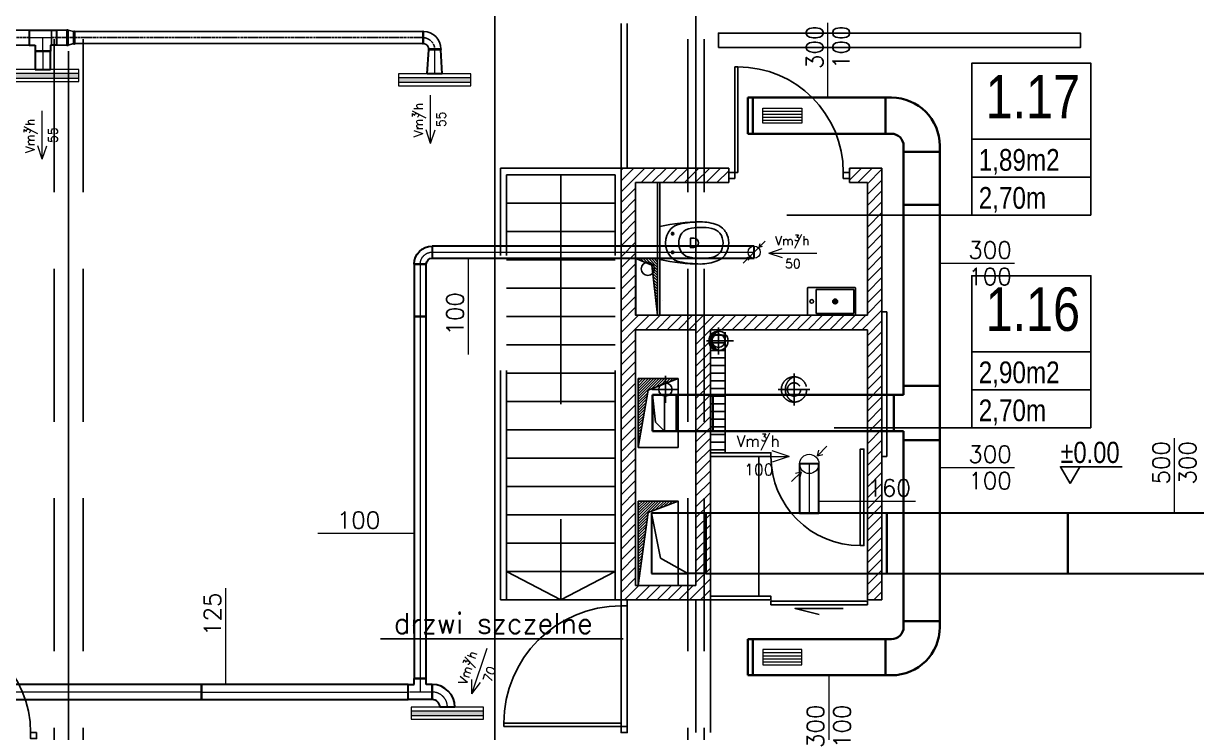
# Model space of a CAD drawing. Header units: millimetres. Extents: x -135140 to 267856, y -70704 to 149933.
# Drawn here: x -45393 to -35670, y -2440 to 3440 of the extents above; entities that cross this region are included whole.
import ezdxf
from ezdxf.enums import TextEntityAlignment as Align

# ---------------------------------------------------------------- set-up
doc = ezdxf.new("R2010")
doc.units = ezdxf.units.MM
doc.header["$LTSCALE"] = 99.9
for name, pattern in [('0707_PB_080619_gn_xref$0$ACAD_ISO10W100', [18, 12, -3, 0, -3]), ('ACAD_ISO03W100', [30, 12, -18]), ('ACAD_ISO10W100', [18, 12, -3, 0, -3]), ('AUDIT_D_080509132939-0', [0]), ('CENTER', [2, 1.25, -0.25, 0.25, -0.25]), ('DASHDOT', [25.4, 12.7, -6.35, 0, -6.35]), ('HIDDEN', [9.525, 6.35, -3.175])]:
    doc.linetypes.add(name, pattern=pattern)
for name, color, linetype in [('+48_ARMATURA', 251, 'Continuous'), ('+48_HACZE', 253, 'Continuous'), ('+48_KOTY', 250, 'Continuous'), ('+48_MEBLE', 251, 'Continuous'), ('+48_OPISY_POM', 250, 'Continuous'), ('+48_OSIE', 8, 'Continuous'), ('+48_PODCIĄG', 250, 'ACAD_ISO03W100'), ('+48_PRZEBICIA', 143, 'Continuous'), ('+48_SCIANY', 250, 'Continuous'), ('+48_SPUSTY', 150, 'Continuous'), ('+48_STOLARKA_DRZWI', 250, 'Continuous'), ('+48_WIDOK', 250, 'Continuous'), ('CP_HIDDE', 203, 'HIDDEN'), ('ESI PROWADZĄCA', 3, 'Continuous'), ('WEN_NAW_OSIE', 2, 'CENTER'), ('WEN_NAW_ZLICZAC', 170, 'Continuous')]:
    doc.layers.add(name, color=color, linetype=linetype)
for name, color, linetype, lineweight in [('2DH_SYM', 64, 'Continuous', 18), ('2DL_OBJ', 64, 'Continuous', 18), ('2DL_PRE_N1', 10, 'Continuous', 35), ('2DL_PRE_W11', 160, 'Continuous', 30), ('2DL_PRO_N1', 10, 'Continuous', 30), ('2DL_PRO_W11', 160, 'Continuous', 30), ('2DL_SYM', 64, 'Continuous', 18), ('CP_AXISAC', 7, 'DASHDOT', 0), ('WENTYLACJA NAPISY', 7, 'Continuous', 25)]:
    doc.layers.add(name, color=color, linetype=linetype, lineweight=lineweight)
doc.styles.add('CP_ATTR', font='ROMANS.SHX')
doc.styles.add('WRP_ARIAL', font='ARIAL.TTF', dxfattribs={"width": 0.8})
pattern_1 = [(45, (-742072.402, -125572.427), (-11.22532015, 11.22532015), [])]

# ---------------------------------------------------------------- blocks, each defined once
blk = doc.blocks.new('OPISY_POM_METKA')
at = {"layer": '+48_OPISY_POM', "ltscale": 5}
for points in [[(0, -70), (109.7, -70), (109.7, 0), (0, 0)], [(109.7, -105), (0, -105), (0, -70), (109.7, -70)]]:
    blk.add_lwpolyline(points, close=True, dxfattribs=at)
at = {"layer": '+48_OPISY_POM'}
blk.add_lwpolyline([(109.7, -140), (0, -140), (0, -105), (109.7, -105)], close=True, dxfattribs=at)
at = {"layer": '+48_OPISY_POM', "ltscale": 5, "style": 'WRP_ARIAL', "width": 0.8}
for tag, p, height in [('NRPOM', (25.8, -50.8), 40), ('POW', (6.4, -99), 20)]:
    blk.add_attdef(tag, p, '', height=height, dxfattribs=at)
at = {"layer": '+48_OPISY_POM', "style": 'WRP_ARIAL', "width": 0.8}
blk.add_attdef('H', (6.4, -134), '', height=20, dxfattribs=at)
blk = doc.blocks.new('drzwi')
at = {"layer": '+48_STOLARKA_DRZWI'}
for p, q in [((-2, 0), (-2, -70)), ((0, 0), (-2, 0)), ((0, 0), (0, -70)), ((-2, -70), (0, -70))]:
    blk.add_line(p, q, dxfattribs=at)
blk.add_arc((-2, 0), 70, 180, 270, dxfattribs=at)
blk = doc.blocks.new('drzwi100')
at = {"layer": '+48_STOLARKA_DRZWI'}
for points in [[(5, 110), (5, 105), (0, 105), (0, 110)], [(5, 5), (5, 0), (0, 0), (0, 5)]]:
    blk.add_lwpolyline(points, close=True, dxfattribs=at)
at = {"layer": '+48_STOLARKA_DRZWI', "extrusion": (0, 0, -1), "xscale": 1.388888888888687, "yscale": 1.388888888888687, "zscale": -1.388888888889107, "rotation": 270}
blk.add_blockref('drzwi', (-5, 5), dxfattribs=at)
blk = doc.blocks.new('koty')
at = {"layer": '+48_KOTY', "color": 3, "ltscale": 5}
blk.add_line((70403.15, 11224.99), (70423.15, 11224.99), dxfattribs=at)
blk.add_lwpolyline([(70398.6, 11217.11), (70403.15, 11224.99), (70394.05, 11224.99)], close=True, dxfattribs=at)
at = {"layer": '+48_KOTY', "color": 3, "style": 'WRP_ARIAL', "width": 0.8}
blk.add_attdef('POZIOM', (70403.19, 11226.78), '', height=10, dxfattribs=at)
blk = doc.blocks.new('DRZWI_90')
at = {"layer": '+48_STOLARKA_DRZWI'}
for points in [[(36405.46, 16749.33), (36405.46, 16744.33), (36410.46, 16744.33), (36410.46, 16749.33)], [(36405.46, 16654.33), (36405.46, 16649.33), (36410.46, 16649.33), (36410.46, 16654.33)]]:
    blk.add_lwpolyline(points, close=True, dxfattribs=at)
at = {"layer": '+48_STOLARKA_DRZWI', "xscale": 1.25, "yscale": 1.25, "zscale": 1.25, "rotation": 270}
blk.add_blockref('drzwi', (36405.46, 16654.33), dxfattribs=at)
blk = doc.blocks.new('wc_ego')
at = {"layer": '+48_ARMATURA'}
for p, q in [((13.6, 0), (-13.6, 0)), ((-9.2, -10.5), (-6.3, -10.5)), ((9.2, -10.5), (6.3, -10.5))]:
    blk.add_line(p, q, dxfattribs=at)
for points in [[(14.92, -47.55, 0.091012), (17.5, -33.49, 0.04468), (15.64, -16.3, 0.150678), (11.63, -9.05, 0.380316), (-11.63, -9.05, 0.150678), (-15.64, -16.3, 0.04468), (-17.5, -33.49, 0.091012), (-14.92, -47.55, 0.171854), (-8.54, -54.79, 0.258868), (8.54, -54.79, 0.171854)], [(-6.33, -17.09, 0.228329), (-11.6, -23.64, 0.112012), (-12.01, -43.05, 0.161795), (-8.11, -49.75, 0.320353), (8.11, -49.75, 0.161795), (12.01, -43.05, 0.112012), (11.6, -23.64, 0.228329), (6.33, -17.09, 0.236897)]]:
    blk.add_lwpolyline(points, format="xyb", close=True, dxfattribs=at)
blk.add_lwpolyline([(-3.86, -27.96), (-3.86, -25.31), (3.94, -25.31), (3.94, -27.96, -1), (-3.86, -27.96, -1)], format="xyb", dxfattribs=at)
for centre in [(-7.75, -10.5), (7.75, -10.5)]:
    blk.add_circle(centre, 1, dxfattribs=at)
for centre, start, end in [((128.21, -33.49), 166.71401, 180), ((-128.21, -33.49), 0, 13.28599)]:
    blk.add_arc(centre, 145.71, start, end, dxfattribs=at)
blk = doc.blocks.new('UMYWALKA_40')
at = {"layer": '+48_MEBLE'}
for p, q in [((-200, -225), (-200, 0)), ((200, 0), (-200, 0)), ((200, 0), (200, -225)), ((-185, -210), (-185, -20)), ((123, -15), (-180, -15)), ((-30, -93), (-30, -137)), ((128, -20), (128, -210)), ((-8, -115), (-52, -115)), ((195, -230), (-195, -230)), ((123, -215), (-180, -215))]:
    blk.add_line(p, q, dxfattribs=at)
for centre, radius in [((-30, -115), 20), ((-30, -115), 13), ((164, -115), 15)]:
    blk.add_circle(centre, radius, dxfattribs=at)
for centre, start, end in [((-180, -20), 90, 180), ((123, -20), 0, 90), ((-195, -225), 180, 270), ((-180, -210), 180, 270), ((123, -210), 270, 0), ((195, -225), 270, 0)]:
    blk.add_arc(centre, 5, start, end, dxfattribs=at)
blk = doc.blocks.new('ReZminus')
for p, q in [((0.5, 0.5), (-0.5, 0.5)), ((0.5, -0.5), (0.5, 0.5)), ((-0.5, -0.5), (0.5, -0.5))]:
    blk.add_line(p, q)
at = {"layer": 'CP_HIDDE'}
for p, q in [((-0.5, 0.5), (-0.5, -0.5)), ((-0.5, 0.5), (0.25, 0.25)), ((0.25, 0.25), (0.5, -0.5))]:
    blk.add_line(p, q, dxfattribs=at)
blk = doc.blocks.new('2CP_AC_ELBZ_RE_W30_H10_R5_A-90_E5_F5_S0_T0_ys')
at = {"ltscale": 0.15}
for p, q in [((0, -15), (0, 15)), ((0, 15), (10, 15)), ((0, -15), (10, -15))]:
    blk.add_line(p, q, dxfattribs=at)
at = {"ltscale": 0.15, "xscale": 10, "yscale": 30}
blk.add_blockref('ReZminus', (15, 0), dxfattribs=at)
at = {"linetype": 'ByBlock', "ltscale": 0.15, "style": 'CP_ATTR', "flags": 9}
for tag in ['NAME', 'PRODUCER', 'PRODUCT-TYPE', 'ARTICLE', 'FLOW', 'OTHER']:
    blk.add_attdef(tag, (0, 0), '', height=0.0001, dxfattribs=at)
blk = doc.blocks.new('2CP_AC_TEE3_RE_W30_W30_L45_L8_Z0_H10_A90')
at = {"ltscale": 0.15}
for p, q in [((7.5, 15), (7.5, 23)), ((7.5, 23), (37.5, 23)), ((37.5, 15), (37.5, 23)), ((0, -15), (0, 15)), ((0, 15), (7.5, 15)), ((45, 15), (37.5, 15)), ((45, -15), (45, 15)), ((0, -15), (45, -15))]:
    blk.add_line(p, q, dxfattribs=at)
at = {"linetype": 'ByBlock', "ltscale": 0.15, "style": 'CP_ATTR', "flags": 9}
for tag in ['NAME', 'PRODUCER', 'PRODUCT-TYPE', 'ARTICLE', 'FLOW', 'OTHER']:
    blk.add_attdef(tag, (0, 0), '', height=0.0001, dxfattribs=at)
blk = doc.blocks.new('2CP_AC_PIPE_RE')
at = {"ltscale": 0.15}
for p, q in [((1, 0.5), (0, 0.5)), ((0, 0.5), (0, -0.5)), ((1, -0.5), (1, 0.5)), ((0, -0.5), (1, -0.5))]:
    blk.add_line(p, q, dxfattribs=at)
at = {"linetype": 'ByBlock', "ltscale": 0.15, "style": 'CP_ATTR', "flags": 9}
for tag in ['NAME', 'PRODUCER', 'PRODUCT-TYPE', 'ARTICLE', 'FLOW', 'OTHER']:
    blk.add_attdef(tag, (0, 0), '', height=0.0001, dxfattribs=at)
blk = doc.blocks.new('PDLAC025')
for p, q in [((-0.5, -0.5), (-0.5, 0.5)), ((-0.5, 0.5), (0.5, 0.5)), ((-0.5, 0.3), (0.5, 0.3)), ((0.5, 0.5), (0.5, -0.5)), ((-0.5, 0.1), (0.5, 0.1)), ((-0.5, -0.1), (0.5, -0.1)), ((-0.5, -0.3), (0.5, -0.3)), ((0.5, -0.5), (-0.5, -0.5))]:
    blk.add_line(p, q)
at = {"linetype": 'ByBlock', "style": 'CP_ATTR', "flags": 9}
for tag, p in [('NAME', (-0.092, -0.018)), ('NUMBER', (-0.092, -0.018)), ('GROUP', (-0.092, -0.018)), ('ARTICLE', (-0.092, -0.019)), ('CHARACTER', (-0.092, -0.019)), ('TEMPERATURE', (-0.092, -0.018)), ('FLOW', (-0.092, -0.018)), ('PRODUCT-TYPE', (-0.092, -0.019)), ('ORDER-NO', (-0.092, -0.019)), ('PRODUCER', (-0.092, -0.019)), ('PN', (-0.091, -0.018)), ('OTHER', (-0.091, -0.018)), ('DN', (-0.091, -0.019)), ('POWER', (-0.091, -0.019)), ('VOLTAGE', (-0.091, -0.019))]:
    blk.add_attdef(tag, text='', height=0.00005, dxfattribs=at).set_placement(p, align=Align.MIDDLE_LEFT)
blk = doc.blocks.new('2CP_AC_ECAP_RE_W30_L4_T0')
at = {"ltscale": 0.15}
for p, q in [((0, -15), (0, 15)), ((0, 15), (4, 15)), ((4, 15), (4, -15)), ((4, -15), (0, -15))]:
    blk.add_line(p, q, dxfattribs=at)
at = {"linetype": 'ByBlock', "ltscale": 0.15, "style": 'CP_ATTR', "flags": 9}
for tag in ['NAME', 'PRODUCER', 'PRODUCT-TYPE', 'ARTICLE', 'FLOW', 'OTHER']:
    blk.add_attdef(tag, (0, 0), '', height=0.0001, dxfattribs=at)
blk = doc.blocks.new('CPHS_DS06')
blk.add_line((0, 0), (1.55, 0))
at = {"style": 'CP_ATTR', "flags": 12}
for tag, p in [('EVAL_W_MM', (1.042, 0.275)), ('EVAL_H_MM', (1.042, -0.275))]:
    blk.add_attdef(tag, text='', height=0.35, dxfattribs=at).set_placement(p, align=Align.MIDDLE)
at = {"linetype": 'ByBlock', "style": 'CP_ATTR', "flags": 9}
blk.add_attdef('VAL', text='', height=0.00005, dxfattribs=at).set_placement((0.408, 0.182), align=Align.MIDDLE_LEFT)
blk = doc.blocks.new('2CP_AC_ELBZ_RE_W50_H30_R10_A-90_E5_F5_S0_T0_ys')
at = {"ltscale": 0.15}
for p, q in [((0, -25), (0, 25)), ((0, 25), (15, 25)), ((0, -25), (15, -25))]:
    blk.add_line(p, q, dxfattribs=at)
at = {"ltscale": 0.15, "xscale": 30, "yscale": 50}
blk.add_blockref('ReZminus', (30, 0), dxfattribs=at)
at = {"linetype": 'ByBlock', "ltscale": 0.15, "style": 'CP_ATTR', "flags": 9}
for tag in ['NAME', 'PRODUCER', 'PRODUCT-TYPE', 'ARTICLE', 'FLOW', 'OTHER']:
    blk.add_attdef(tag, (0, 0), '', height=0.0001, dxfattribs=at)
blk = doc.blocks.new('SR-125ONAW_1874-4051716922_14')
at = {"ltscale": 0.15}
blk.add_lwpolyline([(0, -62.5), (0, 62.5), (1874.4, 62.5), (1874.4, -62.5)], close=True, dxfattribs=at)
for p in [(0, 0), (1874.4, 0)]:
    blk.add_point(p, dxfattribs=at)
at = {"layer": 'WEN_NAW_OSIE', "ltscale": 0.15}
blk.add_line((0, 0), (1874.4, 0), dxfattribs=at)
blk = doc.blocks.new('SR-125ONAW_128-9142385215_14')
at = {"ltscale": 0.15}
blk.add_lwpolyline([(0, -62.5), (0, 62.5), (128.9, 62.5), (128.9, -62.5)], close=True, dxfattribs=at)
for p in [(0, 0), (128.9, 0)]:
    blk.add_point(p, dxfattribs=at)
at = {"layer": 'WEN_NAW_OSIE', "ltscale": 0.15}
blk.add_line((0, 0), (128.9, 0), dxfattribs=at)
blk = doc.blocks.new('RCLL125100ONAW_11')
at = {"ltscale": 0.15}
for p, q in [((8.75, 62.5), (55.25, 50)), ((55.25, -50), (8.75, -62.5))]:
    blk.add_line(p, q, dxfattribs=at)
for points in [[(0, 62.5), (0, -62.5, 1), (8.75, -62.5), (8.75, 62.5, 1)], [(64, -50), (64, 50, 1), (55.25, 50), (55.25, -50, 1)]]:
    blk.add_lwpolyline(points, format="xyb", close=True, dxfattribs=at)
for p in [(0, 0), (64, 0)]:
    blk.add_point(p, dxfattribs=at)
at = {"layer": 'WEN_NAW_OSIE', "ltscale": 0.15}
blk.add_line((0, 0), (64, 0), dxfattribs=at)
blk = doc.blocks.new('BL10090ONAW_24')
at = {"ltscale": 0.15}
for points in [[(100, -50), (100, 50, 1), (93, 50), (93, -50, 1)], [(50, -100), (-50, -100, -1), (-50, -93), (50, -93, -1)]]:
    blk.add_lwpolyline(points, format="xyb", close=True, dxfattribs=at)
for radius in [143, 43]:
    blk.add_arc((93, -93), radius, 90, 180, dxfattribs=at)
for p in [(100, 0), (0, -100)]:
    blk.add_point(p, dxfattribs=at)
at = {"layer": 'WEN_NAW_OSIE', "ltscale": 0.15}
blk.add_arc((100, -100), 100, 90, 180, dxfattribs=at)
blk = doc.blocks.new('SR-100ONAW_2884-4926748243_14')
at = {"ltscale": 0.15}
blk.add_lwpolyline([(0, -50), (0, 50), (2884.5, 50), (2884.5, -50)], close=True, dxfattribs=at)
for p in [(0, 0), (2884.5, 0)]:
    blk.add_point(p, dxfattribs=at)
at = {"layer": 'WEN_NAW_OSIE', "ltscale": 0.15}
blk.add_line((0, 0), (2884.5, 0), dxfattribs=at)
blk = doc.blocks.new('2CP_AC_ELBW_RE_W300_W300_R100_A90_E50_F50_S0_T0')
at = {"ltscale": 0.15}
for p, q in [((450, 300), (150, 300)), ((150, 300), (150, 250)), ((450, 250), (450, 300)), ((0, -150), (0, 150)), ((0, 150), (50, 150)), ((0, -150), (50, -150))]:
    blk.add_line(p, q, dxfattribs=at)
for radius in [400, 100]:
    blk.add_arc((50, 250), radius, 270, 0, dxfattribs=at)
at = {"linetype": 'ByBlock', "ltscale": 0.15, "style": 'CP_ATTR', "flags": 9}
for tag in ['NAME', 'PRODUCER', 'PRODUCT-TYPE', 'ARTICLE', 'FLOW', 'OTHER']:
    blk.add_attdef(tag, (0, 0), '', height=0.0001, dxfattribs=at)
blk = doc.blocks.new('CPHS_DS07')
blk.add_line((0, 0), (-1.55, 0))
at = {"style": 'CP_ATTR', "flags": 12}
for tag, p in [('EVAL_W_MM', (-1.058, 0.275)), ('EVAL_H_MM', (-1.058, -0.275))]:
    blk.add_attdef(tag, text='', height=0.35, dxfattribs=at).set_placement(p, align=Align.MIDDLE)
at = {"linetype": 'ByBlock', "style": 'CP_ATTR', "flags": 9}
blk.add_attdef('VAL', text='', height=0.00005, dxfattribs=at).set_placement((-1.142, 0.182), align=Align.MIDDLE_LEFT)
blk = doc.blocks.new('2DLAC019')
for p, q in [((-0.5, 0.2), (0.5, 0.2)), ((-0.5, -0.2), (0.5, -0.2))]:
    blk.add_line(p, q)
blk.add_lwpolyline([(-0.5, -0.5), (0.5, -0.5), (0.5, 0.5), (-0.5, 0.5)], close=True)
blk.add_solid([(-0.5, 0.2), (0.5, 0.2), (-0.5, -0.2), (0.5, -0.2)])
at = {"linetype": 'ByBlock', "style": 'CP_ATTR', "flags": 9}
for tag, p in [('NAME', (-0.092, -0.018)), ('NUMBER', (-0.092, -0.018)), ('GROUP', (-0.092, -0.018)), ('ARTICLE', (-0.092, -0.019)), ('CHARACTER', (-0.092, -0.019)), ('TEMPERATURE', (-0.092, -0.018)), ('FLOW', (-0.092, -0.018)), ('PRODUCT-TYPE', (-0.092, -0.019)), ('ORDER-NO', (-0.092, -0.019)), ('PRODUCER', (-0.092, -0.019)), ('PN', (-0.091, -0.018)), ('OTHER', (-0.091, -0.018)), ('DN', (-0.091, -0.019)), ('POWER', (-0.091, -0.019)), ('VOLTAGE', (-0.091, -0.019))]:
    blk.add_attdef(tag, text='', height=0.00005, dxfattribs=at).set_placement(p, align=Align.MIDDLE_LEFT)
blk = doc.blocks.new('CPLS_465')
for q in [(-0.219, 0.094), (0.5, 0), (-0.219, -0.094)]:
    blk.add_line((-0.5, 0), q)
at = {"style": 'CP_ATTR'}
for s, height, p in [('Vm/h', 0.1875, (-0.37, 0.16)), ('3', 0.125, (0.031, 0.25))]:
    blk.add_text(s, height=height, dxfattribs=at).set_placement(p)
blk.add_attdef('VAL', text='', height=0.188, dxfattribs=at).set_placement((0, -0.219), align=Align.MIDDLE)
blk = doc.blocks.new('2CP_AC_ELBW_RO_D125_D125_R125_A90_E0_F0')
at = {"ltscale": 0.15}
for p, q in [((187.5, 125), (62.5, 125)), ((62.5, 125), (62.5, 125)), ((187.5, 125), (187.5, 125)), ((0, -62.5), (0, 62.5)), ((0, 62.5), (0, 62.5)), ((0, -62.5), (0, -62.5))]:
    blk.add_line(p, q, dxfattribs=at)
for radius in [187.5, 62.5]:
    blk.add_arc((0, 125), radius, 270, 0, dxfattribs=at)
at = {"layer": 'CP_AXISAC', "ltscale": 0.15}
for p, q in [((125, 125), (125, 125)), ((0, 0), (0, 0))]:
    blk.add_line(p, q, dxfattribs=at)
blk.add_arc((0, 125), 125, 270, 0, dxfattribs=at)
at = {"linetype": 'ByBlock', "ltscale": 0.15, "style": 'CP_ATTR', "flags": 9}
for tag in ['NAME', 'PRODUCER', 'PRODUCT-TYPE', 'ARTICLE', 'FLOW', 'OTHER']:
    blk.add_attdef(tag, (0, 0), '', height=0.0001, dxfattribs=at)
blk = doc.blocks.new('2CP_AC_PIPE_RO')
at = {"ltscale": 0.15}
for p, q in [((1, 0.5), (0, 0.5)), ((0, 0.5), (0, -0.5)), ((1, -0.5), (1, 0.5)), ((0, -0.5), (1, -0.5))]:
    blk.add_line(p, q, dxfattribs=at)
at = {"layer": 'CP_AXISAC', "ltscale": 0.15}
blk.add_line((0, 0), (1, 0), dxfattribs=at)
at = {"linetype": 'ByBlock', "ltscale": 0.15, "style": 'CP_ATTR', "flags": 9}
for tag in ['NAME', 'PRODUCER', 'PRODUCT-TYPE', 'ARTICLE', 'FLOW', 'OTHER']:
    blk.add_attdef(tag, (0, 0), '', height=0.0001, dxfattribs=at)
blk = doc.blocks.new('CPHS_DS08')
blk.add_line((0, 0), (2, 0))
at = {"style": 'CP_ATTR', "flags": 14}
blk.add_attdef('FI', text='', height=0.35, dxfattribs=at).set_placement((0.784, 0.275), align=Align.MIDDLE)
at = {"style": 'CP_ATTR', "flags": 12}
blk.add_attdef('EVAL_W_MM', text='', height=0.35, dxfattribs=at).set_placement((1.006, 0.275), align=Align.MIDDLE_LEFT)
at = {"linetype": 'ByBlock', "style": 'CP_ATTR', "flags": 9}
blk.add_attdef('VAL', text='', height=0.00005, dxfattribs=at).set_placement((0.408, 0.182), align=Align.MIDDLE_LEFT)
blk = doc.blocks.new('2CP_AC_TRNS_RO_D125_D100_L200_O0_Z0_E0_F0')
at = {"ltscale": 0.15}
for p, q in [((0, -62.5), (0, 62.5)), ((0, 62.5), (0, 62.5)), ((0, 62.5), (200, 50)), ((200, -50), (200, 50)), ((200, 50), (200, 50)), ((0, -62.5), (200, -50)), ((0, -62.5), (0, -62.5)), ((200, -50), (200, -50))]:
    blk.add_line(p, q, dxfattribs=at)
at = {"layer": 'CP_AXISAC', "ltscale": 0.15}
for p, q in [((0, 0), (0, 0)), ((0, 0), (200, 0)), ((200, 0), (200, 0))]:
    blk.add_line(p, q, dxfattribs=at)
at = {"linetype": 'ByBlock', "ltscale": 0.15, "style": 'CP_ATTR', "flags": 9}
for tag in ['NAME', 'PRODUCER', 'PRODUCT-TYPE', 'ARTICLE', 'FLOW', 'OTHER']:
    blk.add_attdef(tag, (0, 0), '', height=0.0001, dxfattribs=at)
blk = doc.blocks.new('2CP_AC_TEE3_RO_D125_D125_L225_L113_A90')
at = {"ltscale": 0.15}
for p, q in [((50, 62.5), (50, 113)), ((50, 113), (175, 113)), ((175, 62.5), (175, 113)), ((0, -62.5), (0, 62.5)), ((0, 62.5), (50, 62.5)), ((225, 62.5), (175, 62.5)), ((225, -62.5), (225, 62.5)), ((0, -62.5), (225, -62.5))]:
    blk.add_line(p, q, dxfattribs=at)
at = {"layer": 'CP_AXISAC', "ltscale": 0.15}
for p, q in [((112.5, 113), (112.5, 0)), ((0, 0), (225, 0))]:
    blk.add_line(p, q, dxfattribs=at)
at = {"linetype": 'ByBlock', "ltscale": 0.15, "style": 'CP_ATTR', "flags": 9}
for tag in ['NAME', 'PRODUCER', 'PRODUCT-TYPE', 'ARTICLE', 'FLOW', 'OTHER']:
    blk.add_attdef(tag, (0, 0), '', height=0.0001, dxfattribs=at)
blk = doc.blocks.new('2DLAC038')
for p, q in [((0.424, 0.424), (0.919, 0.919)), ((0.424, 0.424), (0.495, 0.707)), ((0.424, 0.424), (0.707, 0.495)), ((-0.919, -0.919), (-0.424, -0.424)), ((-0.424, -0.424), (-0.707, -0.495)), ((-0.424, -0.424), (-0.495, -0.707))]:
    blk.add_line(p, q)
blk.add_circle((0, 0), 0.5)
at = {"linetype": 'ByBlock', "style": 'CP_ATTR', "flags": 9}
for tag, p in [('NAME', (-0.092, -0.018)), ('NUMBER', (-0.092, -0.018)), ('GROUP', (-0.092, -0.018)), ('ARTICLE', (-0.092, -0.019)), ('CHARACTER', (-0.092, -0.019)), ('TEMPERATURE', (-0.092, -0.018)), ('FLOW', (-0.092, -0.018)), ('PRODUCT-TYPE', (-0.092, -0.019)), ('ORDER-NO', (-0.092, -0.019)), ('PRODUCER', (-0.092, -0.019)), ('PN', (-0.091, -0.018)), ('OTHER', (-0.091, -0.018)), ('DN', (-0.091, -0.019)), ('POWER', (-0.091, -0.019)), ('VOLTAGE', (-0.091, -0.019))]:
    blk.add_attdef(tag, text='', height=0.00005, dxfattribs=at).set_placement(p, align=Align.MIDDLE_LEFT)
blk = doc.blocks.new('CPLS_464')
for p, q in [((-0.5, 0), (0.5, 0)), ((0.5, 0), (0.219, 0.094)), ((0.5, 0), (0.219, -0.094))]:
    blk.add_line(p, q)
at = {"style": 'CP_ATTR'}
for s, height, p in [('Vm/h', 0.1875, (-0.37, 0.16)), ('3', 0.125, (0.031, 0.25))]:
    blk.add_text(s, height=height, dxfattribs=at).set_placement(p)
blk.add_attdef('VAL', text='', height=0.188, dxfattribs=at).set_placement((0, -0.219), align=Align.MIDDLE)
blk = doc.blocks.new('2CP_AC_TEE3_RO_D125_D100_L200_L113_A90')
at = {"ltscale": 0.15}
for p, q in [((50, 62.5), (50, 113)), ((50, 113), (150, 113)), ((150, 62.5), (150, 113)), ((0, -62.5), (0, 62.5)), ((0, 62.5), (50, 62.5)), ((200, 62.5), (150, 62.5)), ((200, -62.5), (200, 62.5)), ((0, -62.5), (200, -62.5))]:
    blk.add_line(p, q, dxfattribs=at)
at = {"layer": 'CP_AXISAC', "ltscale": 0.15}
for p, q in [((100, 113), (100, 0)), ((0, 0), (200, 0))]:
    blk.add_line(p, q, dxfattribs=at)
at = {"linetype": 'ByBlock', "ltscale": 0.15, "style": 'CP_ATTR', "flags": 9}
for tag in ['NAME', 'PRODUCER', 'PRODUCT-TYPE', 'ARTICLE', 'FLOW', 'OTHER']:
    blk.add_attdef(tag, (0, 0), '', height=0.0001, dxfattribs=at)
blk = doc.blocks.new('2DLAC042')
for p, q in [((-0.354, -0.354), (0.354, 0.354)), ((0.424, 0.424), (0.919, 0.919)), ((0.424, 0.424), (0.495, 0.707)), ((0.424, 0.424), (0.707, 0.495)), ((-0.919, -0.919), (-0.424, -0.424)), ((-0.424, -0.424), (-0.707, -0.495)), ((-0.424, -0.424), (-0.495, -0.707))]:
    blk.add_line(p, q)
blk.add_circle((0, 0), 0.5)
at = {"linetype": 'ByBlock', "style": 'CP_ATTR', "flags": 9}
for tag, p in [('NAME', (-0.092, -0.018)), ('NUMBER', (-0.092, -0.018)), ('GROUP', (-0.092, -0.018)), ('ARTICLE', (-0.092, -0.019)), ('CHARACTER', (-0.092, -0.019)), ('TEMPERATURE', (-0.092, -0.018)), ('FLOW', (-0.092, -0.018)), ('PRODUCT-TYPE', (-0.092, -0.019)), ('ORDER-NO', (-0.092, -0.019)), ('PRODUCER', (-0.092, -0.019)), ('PN', (-0.091, -0.018)), ('OTHER', (-0.091, -0.018)), ('DN', (-0.091, -0.019)), ('POWER', (-0.091, -0.019)), ('VOLTAGE', (-0.091, -0.019))]:
    blk.add_attdef(tag, text='', height=0.00005, dxfattribs=at).set_placement(p, align=Align.MIDDLE_LEFT)
blk = doc.blocks.new('2CP_AC_ELBW_RO_D100_D100_R100_A90_E0_F0')
at = {"ltscale": 0.15}
for p, q in [((150, 100), (50, 100)), ((50, 100), (50, 100)), ((150, 100), (150, 100)), ((0, -50), (0, 50)), ((0, 50), (0, 50)), ((0, -50), (0, -50))]:
    blk.add_line(p, q, dxfattribs=at)
for radius in [150, 50]:
    blk.add_arc((0, 100), radius, 270, 0, dxfattribs=at)
at = {"layer": 'CP_AXISAC', "ltscale": 0.15}
for p, q in [((100, 100), (100, 100)), ((0, 0), (0, 0))]:
    blk.add_line(p, q, dxfattribs=at)
blk.add_arc((0, 100), 100, 270, 0, dxfattribs=at)
at = {"linetype": 'ByBlock', "ltscale": 0.15, "style": 'CP_ATTR', "flags": 9}
for tag in ['NAME', 'PRODUCER', 'PRODUCT-TYPE', 'ARTICLE', 'FLOW', 'OTHER']:
    blk.add_attdef(tag, (0, 0), '', height=0.0001, dxfattribs=at)
blk = doc.blocks.new('CPHS_DS09')
blk.add_line((0, 0), (-2, 0))
at = {"style": 'CP_ATTR', "flags": 14}
blk.add_attdef('FI', text='', height=0.35, dxfattribs=at).set_placement((-1.807, 0.275), align=Align.MIDDLE)
at = {"style": 'CP_ATTR', "flags": 12}
blk.add_attdef('EVAL_W_MM', text='', height=0.35, dxfattribs=at).set_placement((-1.604, 0.275), align=Align.MIDDLE_LEFT)
at = {"linetype": 'ByBlock', "style": 'CP_ATTR', "flags": 9}
blk.add_attdef('VAL', text='', height=0.00005, dxfattribs=at).set_placement((-1.342, 0.182), align=Align.MIDDLE_LEFT)

msp = doc.modelspace()

# ---------------------------------------------------------------- hatches: boundary and pattern name
at = {"layer": '+48_HACZE'}
h = msp.add_hatch(dxfattribs=at)
h.set_pattern_fill('ANSI31', color=256, scale=20, angle=180, style=0)
h.set_pattern_definition([(225, (-742073.9, -125572.43), (44.9012806, -44.9012806), [])])
h.paths.add_polyline_path([(-40319.1, 899.7), (-40319.1, 1019.7), (-38397.6, 1019.7), (-38397.6, 2120.5), (-38547.6, 2120.5), (-38547.6, 2239.7), (-38277.6, 2239.7), (-38277.6, -1340.3), (-38397.6, -1340.3), (-38397.6, 899.7), (-39699.1, 899.7), (-39699.1, -1340.3), (-40439.1, -1340.3), (-40439.1, 2239.7), (-39547.6, 2239.7), (-39547.6, 2119.7), (-40319.1, 2119.7), (-40319.1, -1220.3), (-39819.1, -1220.3), (-39819.1, 899.7)])
at = {"layer": '+48_PRZEBICIA'}
h = msp.add_hatch(dxfattribs=at)
h.set_pattern_fill('ANSI31', color=256, scale=5, angle=270, style=0)
h.set_pattern_definition([(315, (-166604.735, 701609.574), (11.22532015, 11.22532015), [])])
h.paths.add_polyline_path([(-40297.6, 1489.7), (-40137.6, 1489.7), (-40137.6, 1019.7), (-40184.6, 1435.8)])
at = {"layer": '+48_PRZEBICIA', "linetype": 'Continuous'}
h = msp.add_hatch(dxfattribs=at)
h.set_pattern_fill('ANSI31', color=256, scale=3, style=0)
h.set_pattern_definition([(45, (-646620.545, -125472.703), (-6.73519209, 6.73519209), [])])
edge = h.paths.add_edge_path()
edge.add_arc((-39632.6, 807.6), 80, 90.00002, 270.00001)
edge.add_arc((-39601.9, 807.6), 85.7, 110.98298, 249.01705, ccw=False)
at = {"layer": '+48_PRZEBICIA'}
h = msp.add_hatch(dxfattribs=at)
h.set_pattern_fill('ANSI31', color=256, scale=5, style=0)
h.set_pattern_definition(pattern_1)
edge = h.paths.add_edge_path()
edge.add_line((-40297.6, -75.3), (-40297.6, 494.7))
edge.add_line((-40297.6, 494.7), (-39967.6, 494.7))
edge.add_line((-39967.6, 494.7), (-40214.9, 398.1))
edge.add_line((-40214.9, 398.1), (-40297.6, -75.3))
h = msp.add_hatch(dxfattribs=at)
h.set_pattern_fill('ANSI31', color=256, scale=5, style=0)
h.set_pattern_definition(pattern_1)
h.paths.add_polyline_path([(-40297.6, -1220.3), (-40214.9, -616.9), (-39967.6, -520.3), (-40297.6, -520.3)])
at = {"layer": '+48_WIDOK', "ltscale": 3}
h = msp.add_hatch(dxfattribs=at)
h.set_pattern_fill('ANSI31', color=256, scale=20, angle=135, style=0)
h.set_pattern_definition([(180, (-742092.4, -125572.43), (-1e-14, -63.5), [])])
h.paths.add_polyline_path([(-39697.6, -100.3), (-39577.6, -100.3), (-39577.6, 879.7), (-39697.6, 879.7)])

# ---------------------------------------------------------------- linework, layer by layer
at = {"layer": '+48_OPISY_POM'}
for p, q in [((-37532.6, 1849.1), (-39065.1, 1849.1)), ((-37532.6, 87.5), (-38672.9, 87.5))]:
    msp.add_line(p, q, dxfattribs=at)
at = {"layer": '+48_OSIE', "linetype": 'ACAD_ISO10W100', "ltscale": 5}
for p, q in [((-45019.1, -20765.5), (-45019.1, 5506.2)), ((-39819.1, 5506.2), (-39819.1, -20765.5))]:
    msp.add_line(p, q, dxfattribs=at)
at = {"layer": '+48_PODCIĄG', "linetype": 'HIDDEN', "ltscale": 2}
for p, q in [((-45139.1, -16990.3), (-45139.1, 3439.7)), ((-44899.1, -16990.3), (-44899.1, 3439.7)), ((-39887.6, -16990.3), (-39887.6, 3439.7)), ((-39750.6, -16990.3), (-39750.6, 3439.7))]:
    msp.add_line(p, q, dxfattribs=at)
at = {"layer": '+48_PRZEBICIA', "linetype": '0707_PB_080619_gn_xref$0$ACAD_ISO10W100', "ltscale": 0.5}
for p, q in [((-39632.6, 919.6), (-39632.6, 695.6)), ((-39507.1, 807.6), (-39731.1, 807.6)), ((-40072.6, 516.7), (-40072.6, 292.7)), ((-39006.4, 536.7), (-39006.4, 272.7)), ((-39960.6, 404.7), (-40184.6, 404.7)), ((-38874.4, 404.7), (-39138.4, 404.7))]:
    msp.add_line(p, q, dxfattribs=at)
at = {"layer": '+48_PRZEBICIA', "linetype": 'HIDDEN'}
msp.add_line((-39967.6, -75.3), (-40297.6, -75.3), dxfattribs=at)
at = {"layer": '+48_PRZEBICIA', "linetype": 'Continuous'}
msp.add_line((-39967.6, -520.3), (-40297.6, -520.3), dxfattribs=at)
for points in [[(-40317.6, 1489.7), (-40184.6, 1435.8), (-40137.6, 1019.7)], [(-40297.6, -75.3), (-40214.9, 398.1), (-39967.6, 494.7)], [(-40297.6, -1220.3), (-40214.9, -616.9), (-39967.6, -520.3)]]:
    msp.add_lwpolyline(points, dxfattribs=at)
for points in [[(-40137.6, 1489.7), (-40317.6, 1489.7), (-40317.6, 1019.7), (-40137.6, 1019.7)], [(-40297.6, 494.7), (-39967.6, 494.7), (-39967.6, -75.3), (-40297.6, -75.3)], [(-40297.6, -520.3), (-39967.6, -520.3), (-39967.6, -1220.3), (-40297.6, -1220.3)]]:
    msp.add_lwpolyline(points, close=True, dxfattribs=at)
at = {"layer": '+48_PRZEBICIA', "ltscale": 0.15}
for points in [[(-38277.6, 1049.7), (-38237.6, 1049.7)], [(-38277.6, -150.3), (-38237.6, -150.3), (-38237.6, 1049.7)]]:
    msp.add_lwpolyline(points, dxfattribs=at)
at = {"layer": '+48_PRZEBICIA', "linetype": 'Continuous'}
msp.add_circle((-39632.6, 807.6), 80, dxfattribs=at)
at = {"layer": '+48_PRZEBICIA', "linetype": 'HIDDEN'}
msp.add_circle((-39006.4, 404.7), 105, dxfattribs=at)
at = {"layer": '+48_PRZEBICIA', "linetype": 'Continuous'}
msp.add_arc((-39601.9, 807.6), 85.7, 110.98295, 249.01705, dxfattribs=at)
at = {"layer": '+48_PRZEBICIA', "linetype": 'HIDDEN'}
msp.add_arc((-38966.1, 404.7), 112.5, 110.98295, 249.01705, dxfattribs=at)
at = {"layer": '+48_SCIANY', "ltscale": 3}
for p, q in [((-38397.6, 1019.7), (-40319.1, 1019.7)), ((-39819.1, 899.7), (-40319.1, 899.7)), ((-38397.6, 899.7), (-39699.1, 899.7))]:
    msp.add_line(p, q, dxfattribs=at)
for points in [[(-40439.1, 2239.7), (-39547.6, 2239.7)], [(-40439.1, -1340.3), (-40439.1, 2239.7)], [(-39547.6, 2239.7), (-39547.6, 2124.7)], [(-39547.6, 2239.7), (-39547.6, 2119.7)], [(-38547.6, 2239.7), (-38547.6, 2120.5)], [(-40439.1, 2119.7), (-40439.1, 2119.7)], [(-40319.1, 2119.7), (-39547.6, 2119.7)], [(-40319.1, -1220.3), (-40319.1, 899.7)], [(-39819.1, 899.7), (-39819.1, -1220.3)], [(-40319.1, -1220.3), (-39819.1, -1220.3)], [(-40439.1, -1340.3), (-39699.1, -1340.3)], [(-38397.6, -1340.3), (-38277.6, -1340.3)]]:
    msp.add_lwpolyline(points, dxfattribs=at)
at = {"layer": '+48_SCIANY', "ltscale": 0.15}
for points in [[(-38547.6, 2239.7), (-38277.6, 2239.7)], [(-38277.6, -1340.3), (-38277.6, 2239.7)], [(-40319.1, 1019.7), (-40319.1, 2119.7)], [(-38547.6, 2120.5), (-38397.6, 2120.5)], [(-38397.6, 1019.7), (-38397.6, 2120.5)], [(-39699.1, -1340.3), (-39699.1, 899.7), (-38397.6, 899.7)], [(-38397.6, -1340.3), (-38397.6, 899.7)]]:
    msp.add_lwpolyline(points, dxfattribs=at)
at = {"layer": '+48_SPUSTY'}
for centre in [(-40217.6, 1404.7), (-39632.6, 807.6), (-40072.6, 404.7), (-40072.6, 404.7)]:
    msp.add_circle(centre, 55, dxfattribs=at)
at = {"layer": '+48_SPUSTY', "ltscale": 0.5}
msp.add_circle((-40072.6, 404.7), 55, dxfattribs=at)
msp.add_circle((-40072.6, 404.7), 55, dxfattribs=at)
at = {"layer": '+48_SPUSTY', "linetype": 'HIDDEN', "ltscale": 0.5}
msp.add_circle((-39006.4, 404.7), 55, dxfattribs=at)
at = {"layer": '+48_STOLARKA_DRZWI'}
for p, q in [((-40439.1, 2239.7), (-40439.1, 3439.7)), ((-40389.1, 2239.7), (-40389.1, 3439.7))]:
    msp.add_line(p, q, dxfattribs=at)
for points in [[(-38457.6, -890.3), (-38457.6, -90.3), (-38427.6, -90.3), (-38427.6, -890.3)], [(-39699.1, -150.3), (-39197.6, -150.3), (-39197.6, -120.3), (-39699.1, -120.3)], [(-39699.1, -1340.3), (-39197.6, -1340.3), (-39197.6, -1310.3), (-39699.1, -1310.3)], [(-39197.6, -1350.3), (-38397.6, -1350.3), (-38397.6, -1380.3), (-39197.6, -1380.3)]]:
    msp.add_lwpolyline(points, close=True, dxfattribs=at)
msp.add_lwpolyline([(-38597.6, -1410.3), (-38997.6, -1410.3), (-38797.6, -1460.3)], dxfattribs=at)
msp.add_arc((-38457.6, -150.3), 740, 180, 270, dxfattribs=at)
at = {"layer": '+48_WIDOK', "linetype": 'HIDDEN', "ltscale": 3}
for p, q in [((-39819.1, -1340.3), (-39819.1, -2440.3)), ((-39699.1, -1340.3), (-39699.1, -2440.3))]:
    msp.add_line(p, q, dxfattribs=at)
at = {"layer": '+48_WIDOK'}
msp.add_lwpolyline([(-39632.9, 3239.7), (-36632.9, 3239.7), (-36632.9, 3359.7), (-39632.9, 3359.7)], close=True, dxfattribs=at)
at = {"layer": '+48_WIDOK', "linetype": 'HIDDEN', "ltscale": 3}
for points in [[(-41439.1, -1340.3), (-41439.1, 2239.7)], [(-40439.1, 2239.7), (-41439.1, 2239.7)], [(-40489.1, 2184.7), (-41389.1, 2184.7)], [(-41389.1, -1340.3), (-41389.1, 2184.7)], [(-40939.1, 2184.7), (-40939.1, -1340.3), (-41389.1, -1105.3)], [(-40489.1, -1340.3), (-40489.1, 2184.7)], [(-40489.1, 1949.7), (-41389.1, 1949.7)], [(-40489.1, 1714.7), (-41389.1, 1714.7)], [(-40489.1, 1479.7), (-41389.1, 1479.7)], [(-40489.1, 1244.7), (-41389.1, 1244.7)], [(-40094.4, 1140.4), (-40094.4, 1140.4)], [(-40489.1, 1009.7), (-41389.1, 1009.7)], [(-40489.1, 774.7), (-41389.1, 774.7)], [(-40489.1, 539.7), (-41389.1, 539.7)], [(-40489.1, 304.7), (-41389.1, 304.7)], [(-40489.1, 69.7), (-41389.1, 69.7)], [(-40489.1, -165.3), (-41389.1, -165.3)], [(-40489.1, -400.3), (-41389.1, -400.3)], [(-40489.1, -635.3), (-41389.1, -635.3)], [(-40489.1, -870.3), (-41389.1, -870.3)], [(-40489.1, -1105.3), (-41389.1, -1105.3)], [(-40939.1, -1340.3), (-40489.1, -1105.3)], [(-41389.1, -1340.3), (-41439.1, -1340.3)], [(-40439.1, -1340.3), (-41389.1, -1340.3)]]:
    msp.add_lwpolyline(points, dxfattribs=at)
at = {"layer": '+48_WIDOK'}
for points in [[(-40137.6, 1019.7), (-40137.6, 2119.7)], [(-40117.6, 1019.7), (-40117.6, 2119.7)]]:
    msp.add_lwpolyline(points, dxfattribs=at)
at = {"layer": '+48_WIDOK', "ltscale": 3}
for points in [[(-39577.6, -120.3), (-39577.6, 879.7)], [(-39297.6, -1310.3), (-39297.6, -150.3)]]:
    msp.add_lwpolyline(points, dxfattribs=at)
at = {"layer": 'Defpoints', "ltscale": 0.15}
msp.add_line((-41485.1, -22587.1), (-41485.1, 7112.9), dxfattribs=at)
at = {"layer": 'ESI PROWADZĄCA', "ltscale": 0.15}
msp.add_lwpolyline([(-40439.1, -1340.3), (-40389.1, -1340.3), (-40389.1, -2440.3), (-40439.1, -2440.3)], close=True, dxfattribs=at)
at = {"layer": 'WENTYLACJA NAPISY'}
msp.add_lwpolyline([(-40421.6, -1662.7), (-42434, -1662.7)], dxfattribs=at)

# ---------------------------------------------------------------- block references
at = {"layer": '+48_ARMATURA', "xscale": 10, "yscale": 10, "zscale": 10, "rotation": 90}
msp.add_blockref('wc_ego', (-40117.6, 1619.7), dxfattribs=at)
at = {"layer": '+48_ARMATURA', "rotation": 180}
msp.add_blockref('UMYWALKA_40', (-38695.3, 1019.7), dxfattribs=at)
at = {"layer": '+48_HACZE', "linetype": 'AUDIT_D_080509132939-0', "xscale": -10, "yscale": 10, "zscale": 10}
msp.add_blockref('drzwi100', (-40389.1, -2440.3), dxfattribs=at)
at = {"layer": '+48_KOTY'}
ref = msp.add_blockref('koty', (-1275733.7, -197796.6), dxfattribs=dict(at, xscale=17.59999999566935, yscale=17.59999999566935, zscale=17.59999999567403))
ref.add_attrib('POZIOM', '±0.00', (-36798.1, -205.2), dxfattribs={"color": 3, "height": 176, "style": 'WRP_ARIAL', "width": 0.8})
at = {"layer": '+48_OPISY_POM'}
ref = msp.add_blockref('OPISY_POM_METKA', (-37532.6, 3109.1), dxfattribs=dict(at, xscale=9, yscale=8.999999999970896, zscale=8.999999999984084))
ref.add_attrib('H', '2,70m', (-37475.4, 1903.3), dxfattribs={"height": 180, "style": 'WRP_ARIAL', "width": 0.8})
ref.add_attrib('NRPOM', '1.17', (-37418.3, 2651.9), dxfattribs={"ltscale": 5, "height": 360, "style": 'WRP_ARIAL', "width": 0.8})
ref.add_attrib('POW', '1,89m2', (-37475.4, 2218.3), dxfattribs={"ltscale": 5, "height": 180, "style": 'WRP_ARIAL', "width": 0.8})
ref = msp.add_blockref('OPISY_POM_METKA', (-37532.6, 1347.5), dxfattribs=dict(at, xscale=9, yscale=8.999999999970896, zscale=8.999999999984084))
ref.add_attrib('H', '2,70m', (-37475.4, 141.7), dxfattribs={"height": 180, "style": 'WRP_ARIAL', "width": 0.8})
ref.add_attrib('NRPOM', '1.16', (-37418.3, 890.3), dxfattribs={"ltscale": 5, "height": 360, "style": 'WRP_ARIAL', "width": 0.8})
ref.add_attrib('POW', '2,90m2', (-37475.4, 456.7), dxfattribs={"ltscale": 5, "height": 180, "style": 'WRP_ARIAL', "width": 0.8})
at = {"layer": '+48_STOLARKA_DRZWI', "xscale": 10, "yscale": 10, "zscale": 10, "rotation": 270}
for p in [(-206040.9, 366259.3), (-212777.4, 361614.3)]:
    msp.add_blockref('DRZWI_90', p, dxfattribs=at)
at = {"layer": '2DH_SYM', "ltscale": 0.15, "xscale": 400, "yscale": 400, "zscale": 400, "rotation": 90}
for name, p, values in [('CPHS_DS06', (-38725.3, 2825.3), {'EVAL_W_MM': '300', 'EVAL_H_MM': '100'}), ('CPHS_DS06', (-35853.2, -620.3), {'EVAL_W_MM': '500', 'EVAL_H_MM': '300'}), ('CPHS_DS07', (-38718.3, -1965.3), {'EVAL_W_MM': '300', 'EVAL_H_MM': '100'})]:
    msp.add_blockref(name, p, dxfattribs=at).add_auto_attribs(values)
at = {"layer": '2DH_SYM', "ltscale": 0.15}
ref = msp.add_blockref('CPHS_DS06', (-37797.9, 1450.7), dxfattribs=dict(at, xscale=400, yscale=400, zscale=400))
ref.add_attrib('EVAL_W_MM', '300', dxfattribs={"layer": '0', "height": 140, "style": 'CP_ATTR'}).set_placement((-37381.3, 1560.7), align=Align.MIDDLE)
ref.add_attrib('EVAL_H_MM', '100', dxfattribs={"layer": '0', "height": 140, "style": 'CP_ATTR'}).set_placement((-37381.3, 1340.7), align=Align.MIDDLE)
ref = msp.add_blockref('CPHS_DS09', (-41705.9, 1493.4), dxfattribs=dict(at, xscale=400, yscale=400, zscale=400, rotation=90))
ref.add_attrib('EVAL_W_MM', '100', dxfattribs={"layer": '0', "height": 140, "rotation": 90, "style": 'CP_ATTR', "flags": 12}).set_placement((-41815.9, 851.8), align=Align.MIDDLE_LEFT)
ref = msp.add_blockref('CPHS_DS06', (-37797.9, -242.4), dxfattribs=dict(at, xscale=400, yscale=400, zscale=400))
ref.add_attrib('EVAL_W_MM', '300', dxfattribs={"layer": '0', "height": 140, "style": 'CP_ATTR'}).set_placement((-37381.3, -132.4), align=Align.MIDDLE)
ref.add_attrib('EVAL_H_MM', '100', dxfattribs={"layer": '0', "height": 140, "style": 'CP_ATTR'}).set_placement((-37381.3, -352.4), align=Align.MIDDLE)
ref = msp.add_blockref('CPHS_DS08', (-38800.2, -522.1), dxfattribs=dict(at, xscale=400, yscale=400, zscale=400))
ref.add_attrib('EVAL_W_MM', '160', dxfattribs={"layer": '0', "height": 140, "style": 'CP_ATTR', "flags": 12}).set_placement((-38397.6, -412.1), align=Align.MIDDLE_LEFT)
ref = msp.add_blockref('CPHS_DS09', (-42154.4, -789.6), dxfattribs=dict(at, xscale=400, yscale=400, zscale=400))
ref.add_attrib('EVAL_W_MM', '100', dxfattribs={"layer": '0', "height": 140, "style": 'CP_ATTR', "flags": 12}).set_placement((-42796, -679.6), align=Align.MIDDLE_LEFT)
ref = msp.add_blockref('CPHS_DS08', (-43716.4, -2042), dxfattribs=dict(at, xscale=400, yscale=400, zscale=400, rotation=90))
ref.add_attrib('EVAL_W_MM', '125', dxfattribs={"layer": '0', "height": 140, "rotation": 90, "style": 'CP_ATTR', "flags": 12}).set_placement((-43826.4, -1639.4), align=Align.MIDDLE_LEFT)
at = {"layer": '2DL_OBJ', "ltscale": 0.15}
for name, p, xscale, yscale, zscale in [('2DLAC019', (-45233, 3007.2), 600, 100, 300), ('2DLAC019', (-41984.1, 2972.2), 600, 100, 300), ('PDLAC025', (-39102.9, 2675.3), 325, 125, 125), ('2DLAC038', (-38880.2, -212.6), 160, 160, 160), ('2DLAC019', (-41879.4, -2279.5), 600, 100, 300)]:
    msp.add_blockref(name, p, dxfattribs=dict(at, xscale=xscale, yscale=yscale, zscale=zscale))
for name, p, xscale, yscale, zscale, rotation in [('2DLAC042', (-39336.9, 1543.4), 100, 100, 100, 359.9999999999997), ('PDLAC025', (-39102.9, -1815.3), -325, 125, 125, 179.9999999999998)]:
    msp.add_blockref(name, p, dxfattribs=dict(at, xscale=xscale, yscale=yscale, zscale=zscale, rotation=rotation))
at = {"layer": '2DL_PRE_N1', "ltscale": 0.15, "zscale": 100}
for name, p, xscale, yscale, rotation in [('2CP_AC_ECAP_RE_W30_L4_T0', (-39347.9, 2675.3), 10, 10, 180), ('2CP_AC_PIPE_RE', (-38247.9, 2675.3), 1100, 300, 180), ('2CP_AC_PIPE_RE', (-37947.9, 2375.3), 440.5348755760658, 300, 270), ('2CP_AC_PIPE_RE', (-37947.9, 434.7), 1500, 300, 90), ('2CP_AC_TEE3_RE_W30_W30_L45_L8_Z0_H10_A90', (-37947.9, -15.3), 10, 10, 90), ('2CP_AC_ELBZ_RE_W30_H10_R5_A-90_E5_F5_S0_T0_ys', (-39979, 209.7), 10, 10, 180), ('2CP_AC_PIPE_RE', (-39677.9, 209.7), 301.0662318188697, 300, 180), ('2CP_AC_PIPE_RE', (-37947.9, -1515.3), 1500, 300, 90)]:
    msp.add_blockref(name, p, dxfattribs=dict(at, xscale=xscale, yscale=yscale, rotation=rotation))
at = {"layer": '2DL_PRE_N1', "ltscale": 0.15, "zscale": 100, "rotation": 90}
msp.add_blockref('2CP_AC_ELBW_RE_W300_W300_R100_A90_E50_F50_S0_T0', (-37947.9, 2375.3), dxfattribs=at)
at = {"layer": '2DL_PRE_N1', "ltscale": 0.15, "zscale": 100}
for name, p, xscale, yscale in [('2CP_AC_PIPE_RE', (-39677.9, 209.7), 1500, 300), ('2CP_AC_ECAP_RE_W30_L4_T0', (-39347.9, -1815.3), -10, 10), ('2CP_AC_PIPE_RE', (-39347.9, -1815.3), 1100, 300)]:
    msp.add_blockref(name, p, dxfattribs=dict(at, xscale=xscale, yscale=yscale))
at = {"layer": '2DL_PRE_N1', "ltscale": 0.15, "xscale": -1, "zscale": 100, "rotation": 90}
msp.add_blockref('2CP_AC_ELBW_RE_W300_W300_R100_A90_E50_F50_S0_T0', (-37947.9, -1515.3), dxfattribs=at)
at = {"layer": '2DL_PRE_W11', "ltscale": 0.15, "xscale": 10, "yscale": 10, "zscale": 300, "rotation": 180}
msp.add_blockref('2CP_AC_ELBZ_RE_W50_H30_R10_A-90_E5_F5_S0_T0_ys', (-39737.6, -870.3), dxfattribs=at)
at = {"layer": '2DL_PRE_W11', "ltscale": 0.15, "xscale": 1500, "yscale": 500, "zscale": 300}
for p in [(-39737.6, -870.3), (-38237.6, -870.3), (-36737.6, -870.3)]:
    msp.add_blockref('2CP_AC_PIPE_RE', p, dxfattribs=at)
at = {"layer": '2DL_PRO_N1', "ltscale": 0.15, "yscale": -1, "zscale": 125}
msp.add_blockref('2CP_AC_TEE3_RO_D125_D125_L225_L113_A90', (-45345.5, 3322.2), dxfattribs=at)
at = {"layer": '2DL_PRO_N1', "ltscale": 0.15, "xscale": 152.000000000482, "yscale": 125, "zscale": 125, "rotation": 270}
msp.add_blockref('2CP_AC_PIPE_RO', (-45233, 3209.2), dxfattribs=at)
at = {"layer": '2DL_PRO_N1', "ltscale": 0.15, "zscale": 125, "rotation": 90}
msp.add_blockref('2CP_AC_TRNS_RO_D125_D100_L200_O0_Z0_E0_F0', (-41984.1, 3022.2), dxfattribs=at)
at = {"layer": '2DL_PRO_W11', "ltscale": 0.15, "yscale": -1}
for name, p, zscale, rotation in [('2CP_AC_ELBW_RO_D100_D100_R100_A90_E0_F0', (-42104.4, 1443.4), 100, 90), ('2CP_AC_TEE3_RO_D125_D100_L200_L113_A90', (-42004.4, -2104.5), 125, 180)]:
    msp.add_blockref(name, p, dxfattribs=dict(at, zscale=zscale, rotation=rotation))
at = {"layer": '2DL_PRO_W11', "ltscale": 0.15}
for p, xscale, yscale, zscale in [((-42004.4, 1543.4), 2667.55492217686, 100, 100), ((-43917.2, -2104.5), 1712.722013050938, 125, 125)]:
    msp.add_blockref('2CP_AC_PIPE_RO', p, dxfattribs=dict(at, xscale=xscale, yscale=yscale, zscale=zscale))
for p, xscale, yscale, zscale, rotation in [((-42104.4, 1443.4), 434.9313584514887, 100, 100, 270), ((-42104.4, 1008.5), 3000, 100, 100, 270), ((-38880.2, -212.6), 407.6344298197073, 160, 160, 270), ((-43917.2, -2104.5), 3000, 125, 125, 180)]:
    msp.add_blockref('2CP_AC_PIPE_RO', p, dxfattribs=dict(at, xscale=xscale, yscale=yscale, zscale=zscale, rotation=rotation))
at = {"layer": '2DL_PRO_W11', "ltscale": 0.15, "zscale": 125, "rotation": 90}
msp.add_blockref('2CP_AC_ELBW_RO_D125_D125_R125_A90_E0_F0', (-41879.4, -2229.5), dxfattribs=at)
at = {"layer": '2DL_SYM', "ltscale": 0.15, "yscale": 400, "zscale": 400}
for p, xscale, rotation, values in [((-42018.8, 2645), 400, 90, {'VAL': '55'}), ((-45237.3, 2513.8), 400, 90, {'VAL': '55'}), ((-41613, -1929.2), 400.0000000000021, 71.54684572222648, {'VAL': '70'})]:
    msp.add_blockref('CPLS_465', p, dxfattribs=dict(at, xscale=xscale, rotation=rotation)).add_auto_attribs(values)
at = {"layer": '2DL_SYM', "ltscale": 0.15}
for name, p, xscale, yscale, zscale, values in [('CPLS_465', (-39016, 1535.9), 400, 400, 400, {'VAL': '50'}), ('CPLS_464', (-39297.6, -150.3), 500, 500, 500, {'VAL': '100'})]:
    msp.add_blockref(name, p, dxfattribs=dict(at, xscale=xscale, yscale=yscale, zscale=zscale)).add_auto_attribs(values)
at = {"layer": 'WEN_NAW_ZLICZAC', "color": 1, "ltscale": 0.15}
for name, p in [('SR-125ONAW_1874-4051716922_14', (-47219.9, 3322.2)), ('SR-125ONAW_128-9142385215_14', (-45161.5, 3322.2)), ('RCLL125100ONAW_11', (-45032.6, 3322.2)), ('SR-100ONAW_2884-4926748243_14', (-44968.6, 3322.2))]:
    msp.add_blockref(name, p, dxfattribs=at)
at = {"layer": 'WEN_NAW_ZLICZAC', "color": 1, "ltscale": 0.15, "rotation": 270}
msp.add_blockref('BL10090ONAW_24', (-41984.1, 3322.2), dxfattribs=at)

# ---------------------------------------------------------------- texts
at = {"layer": 'WENTYLACJA NAPISY', "insert": (-42324.4, -1449.7), "char_height": 169.531, "width": 522008.156, "attachment_point": 1, "style": 'CP_ATTR'}
msp.add_mtext('drzwi szczelne', dxfattribs=at)

doc.saveas('drawing.dxf')
